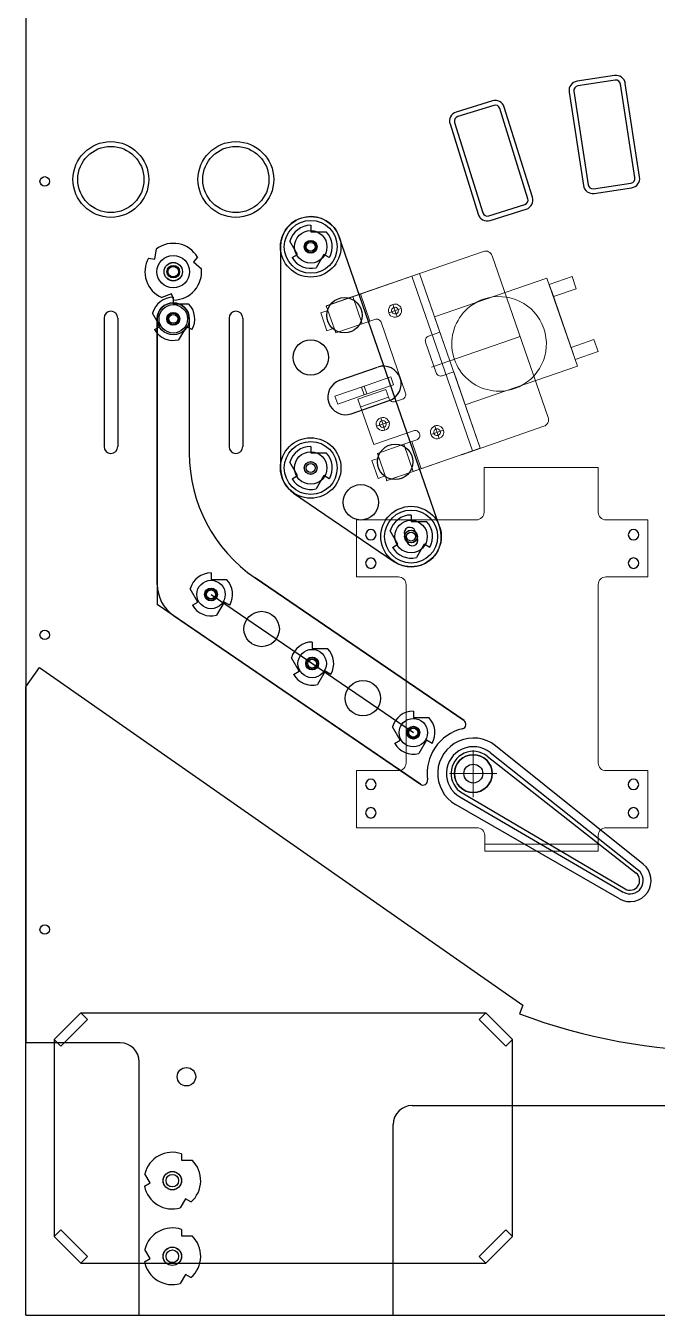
# Model space of a CAD drawing. Extents: x 407 to 427.3, y 512.5 to 558.5.
# Drawn here: x 407 to 415.35, y 512.5 to 529.56 of the extents above; entities that cross this region are included whole.
import ezdxf

# ---------------------------------------------------------------- set-up
doc = ezdxf.new("R2010")
doc.units = 0
doc.header["$LTSCALE"] = 2.6966
doc.header["$MEASUREMENT"] = 0
for name, color, linetype in [('Z0_BOTCOMP', 4, 'Continuous'), ('Z0_CUT250', 6, 'Continuous'), ('Z0_CUT500', 5, 'Continuous'), ('Z0_PLASTICS', 37, 'Continuous'), ('Z0_RUBBER', 6, 'Continuous'), ('Z0_TOPCOMP', 6, 'Continuous')]:
    doc.layers.add(name, color=color, linetype=linetype)

msp = doc.modelspace()

# ---------------------------------------------------------------- linework, layer by layer
at = {"layer": 'Z0_BOTCOMP', "color": 4, "linetype": 'Continuous', "lineweight": 25}
for p, q in [((410.768, 526.919), (410.768, 526.834)), ((410.768, 526.834), (410.971, 526.834)), ((408.705, 526.471), (408.729, 526.608)), ((410.594, 526.534), (410.493, 526.71)), ((408.621, 526.486), (408.705, 526.471)), ((409.271, 526.499), (409.216, 526.434)), ((409.216, 526.434), (409.322, 526.344)), ((410.521, 526.491), (410.594, 526.534)), ((410.941, 526.534), (410.839, 526.358)), ((411.014, 526.491), (410.941, 526.534)), ((408.928, 526.01), (408.797, 525.962)), ((408.957, 525.93), (408.928, 526.01)), ((408.95, 525.966), (408.95, 525.881)), ((408.776, 525.581), (408.675, 525.757)), ((408.95, 525.881), (409.153, 525.881)), ((408.703, 525.538), (408.776, 525.581)), ((409.123, 525.581), (409.021, 525.405)), ((409.196, 525.538), (409.123, 525.581)), ((410.768, 523.993), (410.768, 523.908)), ((410.768, 523.908), (410.971, 523.908)), ((410.594, 523.608), (410.493, 523.783)), ((410.521, 523.565), (410.594, 523.608)), ((410.941, 523.608), (410.839, 523.432)), ((411.014, 523.565), (410.941, 523.608)), ((412.095, 523.086), (412.095, 523.001)), ((412.095, 523.001), (412.298, 523.001)), ((411.921, 522.701), (411.82, 522.877)), ((411.848, 522.658), (411.921, 522.701)), ((412.268, 522.701), (412.166, 522.525)), ((412.341, 522.658), (412.268, 522.701)), ((409.45, 522.32), (409.45, 522.235)), ((409.45, 522.235), (409.653, 522.235)), ((409.277, 521.935), (409.175, 522.111)), ((409.203, 521.893), (409.277, 521.935)), ((409.623, 521.935), (409.522, 521.759)), ((409.697, 521.893), (409.623, 521.935)), ((410.787, 521.406), (410.787, 521.321)), ((410.787, 521.321), (410.99, 521.321)), ((410.614, 521.021), (410.513, 521.197)), ((410.54, 520.978), (410.614, 521.021)), ((410.96, 521.021), (410.859, 520.845)), ((411.034, 520.978), (410.96, 521.021)), ((412.125, 520.492), (412.125, 520.407)), ((411.952, 520.107), (411.85, 520.283)), ((412.125, 520.407), (412.328, 520.407)), ((411.878, 520.064), (411.952, 520.107)), ((412.298, 520.107), (412.196, 519.931)), ((412.372, 520.064), (412.298, 520.107)), ((409.059, 514.635), (409.059, 514.55)), ((409.059, 514.55), (409.198, 514.55)), ((408.643, 514.25), (408.574, 514.371)), ((408.57, 514.208), (408.643, 514.25)), ((409.111, 514.04), (409.041, 513.92)), ((409.184, 513.998), (409.111, 514.04)), ((409.059, 513.635), (409.059, 513.55)), ((409.059, 513.55), (409.198, 513.55)), ((408.643, 513.25), (408.574, 513.371)), ((408.57, 513.208), (408.643, 513.25)), ((409.111, 513.04), (409.041, 512.92)), ((409.184, 512.998), (409.111, 513.04))]:
    msp.add_line(p, q, dxfattribs=at)
at = {"layer": 'Z0_BOTCOMP', "color": 4, "linetype": 'Continuous', "lineweight": 5}
for p, q in [((411.965, 526.197), (413.051, 526.573)), ((413.909, 524.377), (413.168, 526.516)), ((410.967, 525.851), (412.208, 526.281)), ((411.324, 525.975), (412.208, 526.281)), ((412.105, 526.246), (412.906, 523.933)), ((412.208, 526.281), (412.477, 525.506)), ((412.208, 526.281), (413.009, 523.969)), ((413.892, 526.221), (412.407, 525.707)), ((414.295, 525.057), (413.892, 526.221)), ((414.224, 526.24), (413.922, 526.136)), ((413.922, 526.136), (413.977, 525.975)), ((413.977, 525.975), (414.28, 526.079)), ((414.28, 526.079), (414.224, 526.24)), ((410.974, 525.854), (411.324, 525.975)), ((411.324, 525.975), (411.448, 525.616)), ((411.324, 525.975), (411.448, 525.616)), ((411.427, 526.011), (411.551, 525.651)), ((413.95, 526.055), (414.238, 525.223)), ((410.901, 525.76), (410.995, 525.792)), ((410.982, 525.523), (410.901, 525.76)), ((411.098, 525.495), (410.974, 525.854)), ((410.995, 525.792), (411.077, 525.556)), ((411.799, 525.761), (411.965, 525.818)), ((411.854, 525.872), (411.911, 525.707)), ((411.897, 525.748), (411.897, 525.748)), ((411.897, 525.748), (411.897, 525.748)), ((411.448, 525.616), (411.098, 525.495)), ((411.448, 525.616), (411.617, 525.674)), ((411.698, 525.635), (412.022, 524.7)), ((411.911, 525.707), (411.911, 525.707)), ((411.911, 525.707), (411.911, 525.707)), ((412.407, 525.707), (412.81, 524.543)), ((411.077, 525.556), (410.982, 525.523)), ((412.477, 525.506), (412.326, 525.453)), ((412.366, 525.041), (413.538, 525.447)), ((414.513, 525.408), (414.21, 525.303)), ((414.568, 525.247), (414.513, 525.408)), ((412.287, 525.373), (412.427, 524.968)), ((414.21, 525.303), (414.266, 525.142)), ((414.266, 525.142), (414.568, 525.247)), ((412.609, 525.125), (412.668, 525.145)), ((412.81, 524.543), (414.295, 525.057)), ((412.508, 524.928), (412.659, 524.981)), ((412.659, 524.981), (413.009, 523.969)), ((411.762, 524.747), (411.393, 524.619)), ((411.804, 524.625), (411.762, 524.747)), ((413.464, 524.759), (413.464, 524.759)), ((413.464, 524.759), (413.464, 524.759)), ((411.393, 524.619), (411.601, 524.019)), ((411.429, 524.516), (411.798, 524.643)), ((411.982, 524.619), (411.885, 524.586)), ((411.693, 524.373), (411.75, 524.207)), ((412.127, 524.201), (411.601, 524.019)), ((411.639, 524.261), (411.804, 524.318)), ((411.736, 524.248), (411.736, 524.248)), ((411.736, 524.248), (411.736, 524.248)), ((411.75, 524.207), (411.75, 524.207)), ((411.75, 524.207), (411.75, 524.207)), ((412.356, 524.153), (412.522, 524.21)), ((412.41, 524.264), (412.468, 524.099)), ((412.766, 523.884), (413.852, 524.26)), ((412.169, 524.081), (412, 524.023)), ((412.228, 523.698), (412.103, 524.058)), ((412.208, 524.162), (412.208, 524.162)), ((412.453, 524.14), (412.453, 524.14)), ((412.453, 524.14), (412.453, 524.14)), ((412.468, 524.099), (412.468, 524.099)), ((412.468, 524.099), (412.468, 524.099)), ((411.65, 523.901), (412, 524.022)), ((411.774, 523.541), (411.65, 523.901)), ((413.009, 523.969), (411.767, 523.539)), ((412, 524.023), (412.124, 523.662)), ((412, 524.022), (412.124, 523.662)), ((412.124, 523.662), (413.009, 523.969)), ((411.577, 523.806), (411.671, 523.839)), ((411.659, 523.57), (411.577, 523.806)), ((411.671, 523.839), (411.753, 523.603)), ((413.06, 523.713), (413.06, 523.122)), ((414.571, 523.713), (413.06, 523.713)), ((414.571, 523.122), (414.571, 523.713)), ((411.753, 523.603), (411.659, 523.57)), ((412.124, 523.662), (411.774, 523.541)), ((411.967, 523.552), (411.967, 523.552)), ((411.967, 523.552), (411.967, 523.552)), ((411.373, 523.022), (412.959, 523.022)), ((411.373, 523.022), (411.373, 522.267)), ((414.671, 523.022), (415.227, 523.022)), ((415.227, 522.267), (415.227, 523.022)), ((411.928, 522.267), (411.373, 522.267)), ((412.029, 519.804), (412.029, 522.167)), ((414.571, 519.804), (414.571, 522.167)), ((415.227, 522.267), (414.671, 522.267)), ((412.918, 519.352), (412.918, 519.977)), ((411.373, 518.948), (411.373, 519.704)), ((411.373, 519.704), (411.928, 519.704)), ((412.605, 519.665), (413.231, 519.665)), ((414.671, 519.704), (415.227, 519.704)), ((415.227, 518.948), (415.227, 519.704)), ((412.969, 518.948), (411.373, 518.948)), ((415.227, 518.948), (414.671, 518.948)), ((413.07, 518.638), (413.07, 518.848)), ((414.571, 518.848), (414.571, 518.638)), ((414.571, 518.731), (413.07, 518.731)), ((414.571, 518.638), (413.07, 518.638))]:
    msp.add_line(p, q, dxfattribs=at)
at = {"layer": 'Z0_BOTCOMP', "color": 4, "linetype": 'Continuous', "lineweight": 25}
for centre, radius in [((410.768, 526.634), 0.085), ((410.768, 526.634), 0.059), ((408.95, 526.305), 0.121), ((408.95, 526.305), 0.0835), ((408.95, 525.681), 0.085), ((408.95, 525.681), 0.059), ((410.768, 523.708), 0.085), ((410.768, 523.708), 0.059), ((412.095, 522.801), 0.085), ((412.095, 522.801), 0.059), ((409.45, 522.035), 0.085), ((409.45, 522.035), 0.059), ((410.787, 521.121), 0.085), ((410.787, 521.121), 0.059), ((412.125, 520.207), 0.085), ((412.125, 520.207), 0.059), ((408.938, 514.28), 0.121), ((408.938, 514.28), 0.0835), ((408.938, 513.28), 0.121), ((408.938, 513.28), 0.0835)]:
    msp.add_circle(centre, radius, dxfattribs=at)
for centre, radius, start, end in [((410.768, 526.634), 0.285, 90, 164.5679), ((410.768, 526.634), 0.285, -30, 44.5679), ((408.95, 526.305), 0.375, 31.1354, 126.023), ((408.95, 526.305), 0.375, 151.1354, -113.977), ((410.768, 526.634), 0.285, -150, -75.4321), ((408.95, 526.305), 0.375, -88.8646, 6.023), ((408.95, 525.681), 0.285, 90, 164.5679), ((408.95, 525.681), 0.285, -30, 44.5679), ((408.95, 525.681), 0.285, -150, -75.4321), ((410.768, 523.708), 0.285, 90, 164.5679), ((410.768, 523.708), 0.285, -30, 44.5679), ((410.768, 523.708), 0.285, -150, -75.4321), ((412.095, 522.801), 0.285, 90, 164.5679), ((412.095, 522.801), 0.285, -30, 44.5679), ((412.095, 522.801), 0.285, -150, -75.4321), ((409.45, 522.035), 0.285, 90, 164.5679), ((409.45, 522.035), 0.285, -30, 44.5679), ((409.45, 522.035), 0.285, -150, -75.4321), ((410.787, 521.121), 0.285, 90, 164.5679), ((410.787, 521.121), 0.285, -30, 44.5679), ((410.787, 521.121), 0.285, -150, -75.4321), ((412.125, 520.207), 0.285, 90, 164.5679), ((412.125, 520.207), 0.285, -30, 44.5679), ((412.125, 520.207), 0.285, -150, -75.4321), ((408.938, 514.28), 0.375, 71.1354, 166.023), ((408.938, 514.28), 0.375, -48.8646, 46.023), ((408.938, 514.28), 0.375, -168.8646, -73.977), ((408.938, 513.28), 0.375, 71.1354, 166.023), ((408.938, 513.28), 0.375, -48.8646, 46.023), ((408.938, 513.28), 0.375, -168.8646, -73.977)]:
    msp.add_arc(centre, radius, start, end, dxfattribs=at)
at = {"layer": 'Z0_BOTCOMP', "color": 4, "linetype": 'Continuous', "lineweight": 25, "extrusion": (0, 0, -1)}
for centre, major_axis in [((411.563, 522.825), (0.069, 0)), ((412.918, 519.665), (0.25, 0)), ((411.563, 519.522), (0.069, 0)), ((411.563, 519.146), (0.069, 0))]:
    msp.add_ellipse(centre, major_axis=major_axis, ratio=1, start_param=4.712389, end_param=10.995574, dxfattribs=at)
for centre in [(415.037, 522.825), (411.563, 522.449), (415.037, 522.449), (415.036, 519.522), (415.036, 519.146)]:
    msp.add_ellipse(centre, major_axis=(0, 0.069), ratio=1, dxfattribs=at)
at = {"layer": 'Z0_BOTCOMP', "color": 4, "linetype": 'Continuous', "lineweight": 5}
for points in [[(413.051, 526.573), (413.074, 526.581), (413.1, 526.579), (413.121, 526.569)], [(413.121, 526.569), (413.143, 526.558), (413.16, 526.539), (413.168, 526.516)], [(412.645, 525.468), (412.687, 525.688), (412.843, 525.868), (413.054, 525.941)], [(413.054, 525.941), (413.381, 526.054), (413.737, 525.881), (413.85, 525.555)], [(411.825, 525.723), (411.801, 525.744), (411.79, 525.776), (411.796, 525.806)], [(411.796, 525.806), (411.802, 525.837), (411.824, 525.862), (411.854, 525.872)], [(411.853, 525.756), (411.841, 525.766), (411.835, 525.782), (411.838, 525.798)], [(411.838, 525.798), (411.842, 525.814), (411.853, 525.827), (411.868, 525.832)], [(411.897, 525.748), (411.882, 525.742), (411.865, 525.746), (411.853, 525.756)], [(411.854, 525.872), (411.899, 525.888), (411.949, 525.864), (411.965, 525.818)], [(411.868, 525.832), (411.883, 525.837), (411.899, 525.834), (411.911, 525.823)], [(411.926, 525.781), (411.923, 525.766), (411.912, 525.753), (411.897, 525.748)], [(411.911, 525.823), (411.923, 525.813), (411.929, 525.797), (411.926, 525.781)], [(411.965, 525.818), (411.981, 525.773), (411.957, 525.723), (411.911, 525.707)], [(411.617, 525.674), (411.633, 525.68), (411.651, 525.679), (411.666, 525.671)], [(411.666, 525.671), (411.681, 525.664), (411.693, 525.651), (411.698, 525.635)], [(411.911, 525.707), (411.881, 525.697), (411.849, 525.703), (411.825, 525.723)], [(412.287, 525.373), (412.281, 525.388), (412.282, 525.406), (412.29, 525.421)], [(412.29, 525.421), (412.297, 525.436), (412.31, 525.448), (412.326, 525.453)], [(412.849, 524.877), (412.68, 525.024), (412.602, 525.249), (412.645, 525.468)], [(413.85, 525.555), (413.963, 525.228), (413.79, 524.872), (413.464, 524.759)], [(412.459, 524.931), (412.444, 524.939), (412.432, 524.952), (412.427, 524.968)], [(412.508, 524.928), (412.492, 524.923), (412.474, 524.924), (412.459, 524.931)], [(413.464, 524.759), (413.252, 524.686), (413.018, 524.731), (412.849, 524.877)], [(411.836, 524.589), (411.821, 524.596), (411.809, 524.609), (411.804, 524.625)], [(411.885, 524.586), (411.869, 524.58), (411.851, 524.581), (411.836, 524.589)], [(412.019, 524.652), (412.011, 524.637), (411.998, 524.625), (411.982, 524.619)], [(412.022, 524.7), (412.027, 524.684), (412.026, 524.667), (412.019, 524.652)], [(411.635, 524.306), (411.641, 524.337), (411.663, 524.362), (411.693, 524.373)], [(411.693, 524.373), (411.722, 524.383), (411.755, 524.376), (411.779, 524.356)], [(413.909, 524.377), (413.917, 524.354), (413.915, 524.329), (413.904, 524.307)], [(411.664, 524.224), (411.64, 524.244), (411.629, 524.276), (411.635, 524.306)], [(411.75, 524.207), (411.72, 524.197), (411.688, 524.203), (411.664, 524.224)], [(411.692, 524.256), (411.68, 524.267), (411.675, 524.283), (411.678, 524.298)], [(411.678, 524.298), (411.681, 524.314), (411.692, 524.327), (411.707, 524.332)], [(411.736, 524.248), (411.721, 524.242), (411.704, 524.246), (411.692, 524.256)], [(411.707, 524.332), (411.722, 524.337), (411.739, 524.334), (411.751, 524.323)], [(411.765, 524.281), (411.762, 524.266), (411.751, 524.253), (411.736, 524.248)], [(411.807, 524.273), (411.801, 524.242), (411.78, 524.217), (411.75, 524.207)], [(411.751, 524.323), (411.763, 524.313), (411.768, 524.297), (411.765, 524.281)], [(411.779, 524.356), (411.802, 524.335), (411.813, 524.304), (411.807, 524.273)], [(412.127, 524.201), (412.143, 524.207), (412.16, 524.206), (412.176, 524.198)], [(412.176, 524.198), (412.191, 524.191), (412.202, 524.178), (412.208, 524.162)], [(412.382, 524.115), (412.358, 524.136), (412.347, 524.168), (412.353, 524.198)], [(412.353, 524.198), (412.359, 524.229), (412.381, 524.254), (412.41, 524.264)], [(412.395, 524.19), (412.398, 524.206), (412.409, 524.219), (412.424, 524.224)], [(412.41, 524.264), (412.456, 524.28), (412.506, 524.256), (412.522, 524.21)], [(412.424, 524.224), (412.439, 524.229), (412.456, 524.226), (412.468, 524.215)], [(412.468, 524.215), (412.48, 524.205), (412.486, 524.189), (412.483, 524.173)], [(412.522, 524.21), (412.537, 524.165), (412.513, 524.115), (412.468, 524.099)], [(413.904, 524.307), (413.894, 524.285), (413.875, 524.268), (413.852, 524.26)], [(412.205, 524.114), (412.198, 524.098), (412.184, 524.087), (412.169, 524.081)], [(412.208, 524.162), (412.213, 524.146), (412.212, 524.129), (412.205, 524.114)], [(412.468, 524.099), (412.438, 524.089), (412.405, 524.095), (412.382, 524.115)], [(412.41, 524.148), (412.398, 524.158), (412.392, 524.174), (412.395, 524.19)], [(412.453, 524.14), (412.438, 524.134), (412.422, 524.138), (412.41, 524.148)], [(412.483, 524.173), (412.48, 524.158), (412.468, 524.145), (412.453, 524.14)], [(413.03, 523.052), (413.011, 523.033), (412.986, 523.022), (412.959, 523.022)], [(413.06, 523.122), (413.06, 523.096), (413.049, 523.07), (413.03, 523.052)], [(414.6, 523.052), (414.582, 523.07), (414.571, 523.096), (414.571, 523.122)], [(414.671, 523.022), (414.645, 523.022), (414.619, 523.033), (414.6, 523.052)], [(411.928, 522.267), (411.955, 522.267), (411.98, 522.256), (411.999, 522.237)], [(411.999, 522.237), (412.018, 522.219), (412.029, 522.193), (412.029, 522.167)], [(414.571, 522.167), (414.571, 522.193), (414.582, 522.219), (414.6, 522.237)], [(414.6, 522.237), (414.619, 522.256), (414.645, 522.267), (414.671, 522.267)], [(412.029, 519.804), (412.029, 519.778), (412.018, 519.752), (411.999, 519.734)], [(414.6, 519.734), (414.582, 519.752), (414.571, 519.778), (414.571, 519.804)], [(411.999, 519.734), (411.98, 519.715), (411.955, 519.704), (411.928, 519.704)], [(414.671, 519.704), (414.645, 519.704), (414.619, 519.715), (414.6, 519.734)], [(412.969, 518.948), (412.996, 518.948), (413.021, 518.938), (413.04, 518.919)], [(413.04, 518.919), (413.059, 518.9), (413.07, 518.875), (413.07, 518.848)], [(414.571, 518.848), (414.571, 518.875), (414.582, 518.9), (414.6, 518.919)], [(414.6, 518.919), (414.619, 518.938), (414.645, 518.948), (414.671, 518.948)]]:
    msp.add_open_spline(points, degree=3, dxfattribs=at)
at = {"layer": 'Z0_CUT250', "color": 3, "linetype": 'Continuous', "lineweight": 25}
for p, q in [((414.785, 528.9), (414.291, 528.825)), ((414.186, 528.682), (414.374, 527.446)), ((415.117, 527.559), (414.928, 528.795)), ((413.17, 528.565), (412.693, 528.416)), ((413.7, 527.29), (413.327, 528.483)), ((412.611, 528.259), (412.984, 527.066)), ((414.517, 527.341), (415.012, 527.416)), ((413.141, 526.984), (413.618, 527.133))]:
    msp.add_line(p, q, dxfattribs=at)
for centre in [(408.125, 527.525), (409.778, 527.525)]:
    msp.add_circle(centre, 0.501, dxfattribs=at)
for centre, start, end in [((414.31, 528.7), 98.6784, -171.3216), ((414.804, 528.776), 8.6784, 98.6784), ((413.208, 528.446), 17.3568, 107.3568), ((412.73, 528.297), 107.3568, -162.6432), ((414.498, 527.465), -171.3216, -81.3216), ((414.993, 527.54), -81.3216, 8.6784), ((413.581, 527.253), -72.6432, 17.3568), ((413.103, 527.103), -162.6432, -72.6432)]:
    msp.add_arc(centre, 0.126, start, end, dxfattribs=at)
at = {"layer": 'Z0_CUT500', "color": 5, "linetype": 'Continuous', "lineweight": 25}
for p, q in [((407, 558.5), (407, 516.102)), ((414.795, 528.838), (414.3, 528.762)), ((414.248, 528.691), (414.437, 527.455)), ((415.054, 527.55), (414.866, 528.785)), ((413.189, 528.505), (412.712, 528.356)), ((413.64, 527.271), (413.267, 528.464)), ((412.671, 528.278), (413.044, 527.085)), ((414.508, 527.403), (415.002, 527.478)), ((413.122, 527.044), (413.599, 527.193)), ((408.035, 525.691), (408.035, 523.991)), ((408.215, 525.691), (408.215, 523.991)), ((409.688, 525.691), (409.688, 523.991)), ((409.868, 525.691), (409.868, 523.991)), ((411.151, 524.868), (411.653, 525.042)), ((411.304, 524.425), (411.806, 524.599)), ((408.25, 516.102), (407, 516.102)), ((408.5, 512.5), (408.5, 515.852)), ((412.108, 515.273), (415.542, 515.273)), ((411.858, 512.5), (411.858, 515.023)), ((408.5, 512.5), (411.858, 512.5))]:
    msp.add_line(p, q, dxfattribs=at)
for centre, radius in [((408.125, 527.525), 0.438), ((409.778, 527.525), 0.438), ((407.25, 527.5), 0.0625), ((410.768, 526.634), 0.0825), ((408.95, 526.305), 0.122), ((411.214, 525.728), 0.234), ((408.95, 525.681), 0.0825), ((410.768, 525.171), 0.234), ((411.885, 523.789), 0.234), ((410.768, 523.708), 0.0825), ((411.431, 523.254), 0.234), ((412.095, 522.801), 0.0825), ((409.45, 522.035), 0.0825), ((410.119, 521.578), 0.234), ((407.25, 521.5), 0.0625), ((410.787, 521.121), 0.0825), ((411.458, 520.662), 0.234), ((412.125, 520.207), 0.0825), ((412.918, 519.665), 0.25), ((407.25, 517.602), 0.0625), ((409.125, 515.655), 0.122), ((408.938, 514.28), 0.122), ((408.938, 513.28), 0.122)]:
    msp.add_circle(centre, radius, dxfattribs=at)
for centre, radius, start, end in [((408.125, 525.691), 0.09, 0, 180), ((409.778, 525.691), 0.09, 0, 180), ((411.73, 524.821), 0.234, -70.9065, 109.0935), ((411.228, 524.647), 0.234, 109.0935, -70.9065), ((408.125, 523.991), 0.09, 180, 0), ((409.778, 523.991), 0.09, 180, 0), ((408.25, 515.852), 0.25, 0, 90), ((412.108, 515.023), 0.25, 90, 180)]:
    msp.add_arc(centre, radius, start, end, dxfattribs=at)
for centre, major_axis, start_param, end_param in [((414.804, 528.776), (0.0618, 0.0094), 0, 1.570796), ((414.31, 528.7), (-0.0094, 0.0618), 0, 1.570796), ((413.208, 528.446), (0.0597, 0.0186), 0, 1.570796), ((412.73, 528.297), (-0.0186, 0.0597), 0, 1.570796), ((414.498, 527.465), (-0.0618, -0.0094), 0, 1.570796), ((414.993, 527.54), (0.0618, 0.0094), 4.712389, 6.283185), ((413.581, 527.253), (0.0597, 0.0186), 4.712389, 6.283185), ((413.103, 527.103), (-0.0597, -0.0186), 0, 1.570796)]:
    msp.add_ellipse(centre, major_axis=major_axis, ratio=1, start_param=start_param, end_param=end_param, dxfattribs=at)
at = {"layer": 'Z0_PLASTICS', "color": 37, "linetype": 'Continuous', "lineweight": 25}
for p, q in [((412.473, 522.932), (411.146, 526.765)), ((410.368, 526.634), (410.368, 523.708)), ((408.738, 522.168), (408.738, 525.681)), ((409.162, 525.681), (409.162, 523.905)), ((410.542, 523.377), (411.869, 522.47)), ((412.149, 522.873), (412.182, 522.778)), ((412.007, 522.823), (412.04, 522.729)), ((410.033, 522.254), (412.795, 520.366)), ((408.955, 521.755), (412.219, 519.524))]:
    msp.add_line(p, q, dxfattribs=at)
for centre in [(410.768, 526.634), (408.95, 525.681), (409.45, 522.035), (410.787, 521.121), (412.125, 520.207)]:
    msp.add_circle(centre, 0.075, dxfattribs=at)
for centre, radius, start, end in [((410.768, 526.634), 0.4, 19.0935, 180), ((408.95, 525.681), 0.212, 0, 180), ((411.162, 523.905), 2, 180, -124.3531), ((410.768, 523.708), 0.4, 180, -124.3531), ((412.095, 522.801), 0.4, -124.3531, 19.0935), ((412.078, 522.848), 0.075, 19.0935, -160.9065), ((412.111, 522.753), 0.075, -160.9065, 19.0935), ((409.238, 522.168), 0.5, 180, -124.3531), ((412.761, 520.317), 0.06, -76.4875, 55.6469), ((412.918, 519.665), 0.611, 103.5125, -172.2187), ((412.253, 519.574), 0.06, -124.3531, 7.7813)]:
    msp.add_arc(centre, radius, start, end, dxfattribs=at)
at = {"layer": 'Z0_RUBBER', "color": 2, "linetype": 'Continuous', "lineweight": 25}
for centre, radius in [((410.768, 526.634), 0.4), ((410.768, 526.634), 0.215), ((408.95, 526.305), 0.215), ((408.95, 526.305), 0.07), ((410.768, 523.708), 0.4), ((410.768, 523.708), 0.215), ((412.095, 522.801), 0.4), ((412.095, 522.801), 0.215)]:
    msp.add_circle(centre, radius, dxfattribs=at)
at = {"layer": 'Z0_TOPCOMP', "color": 6, "linetype": 'Continuous', "lineweight": 25}
for p, q in [((408.738, 525.681), (408.738, 521.904)), ((409.162, 525.681), (409.162, 523.905)), ((412.795, 520.366), (410.033, 522.254)), ((409.45, 522.035), (412.125, 520.207)), ((412.219, 519.524), (408.738, 521.904)), ((407, 520.813), (407.18, 521.068)), ((407.18, 521.068), (413.572, 516.602)), ((407, 512.5), (407, 520.813)), ((413.141, 519.943), (415.101, 518.388)), ((415.165, 518.468), (413.212, 520.032)), ((413.102, 519.895), (415.07, 518.35)), ((414.851, 518.009), (412.683, 519.257)), ((412.74, 519.356), (414.902, 518.098)), ((412.771, 519.409), (414.927, 518.14)), ((413.572, 516.602), (413.528, 516.489)), ((407.729, 516.5), (407.375, 516.146)), ((407.463, 516.058), (407.817, 516.412)), ((407.729, 516.5), (413.084, 516.5)), ((407.817, 516.412), (407.729, 516.5)), ((413.084, 516.5), (412.996, 516.412)), ((412.996, 516.412), (413.349, 516.058)), ((413.438, 516.146), (413.084, 516.5)), ((407.375, 516.146), (407.375, 513.541)), ((407.375, 516.146), (407.463, 516.058)), ((413.349, 516.058), (413.438, 516.146)), ((413.438, 513.541), (413.438, 516.146)), ((407.463, 513.629), (407.375, 513.541)), ((407.817, 513.276), (407.463, 513.629)), ((413.349, 513.629), (412.996, 513.276)), ((413.438, 513.541), (413.349, 513.629)), ((407.375, 513.541), (407.729, 513.188)), ((413.084, 513.188), (413.438, 513.541)), ((407.729, 513.188), (407.817, 513.276)), ((407.729, 513.188), (413.084, 513.188)), ((412.996, 513.276), (413.084, 513.188)), ((407, 512.5), (425.375, 512.5))]:
    msp.add_line(p, q, dxfattribs=at)
at = {"layer": 'Z0_TOPCOMP', "color": 6, "linetype": 'Continuous', "lineweight": 5}
for p, q in [((411.827, 524.912), (411.44, 524.778)), ((411.863, 524.809), (411.827, 524.912)), ((411.476, 524.791), (411.089, 524.657)), ((411.44, 524.778), (411.476, 524.675)), ((411.476, 524.675), (411.863, 524.809)), ((411.512, 524.687), (411.476, 524.791)), ((411.089, 524.657), (411.125, 524.554)), ((411.125, 524.554), (411.512, 524.687))]:
    msp.add_line(p, q, dxfattribs=at)
at = {"layer": 'Z0_TOPCOMP', "color": 6, "linetype": 'Continuous', "lineweight": 25}
for centre, radius in [((410.768, 526.634), 0.35), ((408.95, 525.681), 0.212), ((408.95, 525.681), 0.188), ((410.768, 523.708), 0.35), ((412.095, 522.801), 0.35), ((409.45, 522.035), 0.188), ((410.787, 521.121), 0.188), ((412.125, 520.207), 0.188), ((412.918, 519.665), 0.125)]:
    msp.add_circle(centre, radius, dxfattribs=at)
for centre, radius, start, end in [((411.162, 523.905), 2, 180, -124.3531), ((412.761, 520.317), 0.06, -76.4875, 55.6469), ((412.918, 519.665), 0.611, 103.5125, -172.2187), ((412.918, 519.665), 0.471, 51.307, -119.927), ((412.918, 519.665), 0.356, 51.307, -119.927), ((412.918, 519.665), 0.295, 51.307, -119.927), ((412.253, 519.574), 0.06, -124.3531, 7.7813), ((414.99, 518.25), 0.279, -119.927, 51.307), ((414.99, 518.25), 0.176, -119.927, 51.307), ((414.99, 518.25), 0.128, -119.927, 51.307), ((416.188, 523.473), 7.473, -110.845, -69.155)]:
    msp.add_arc(centre, radius, start, end, dxfattribs=at)

doc.saveas('drawing.dxf')
